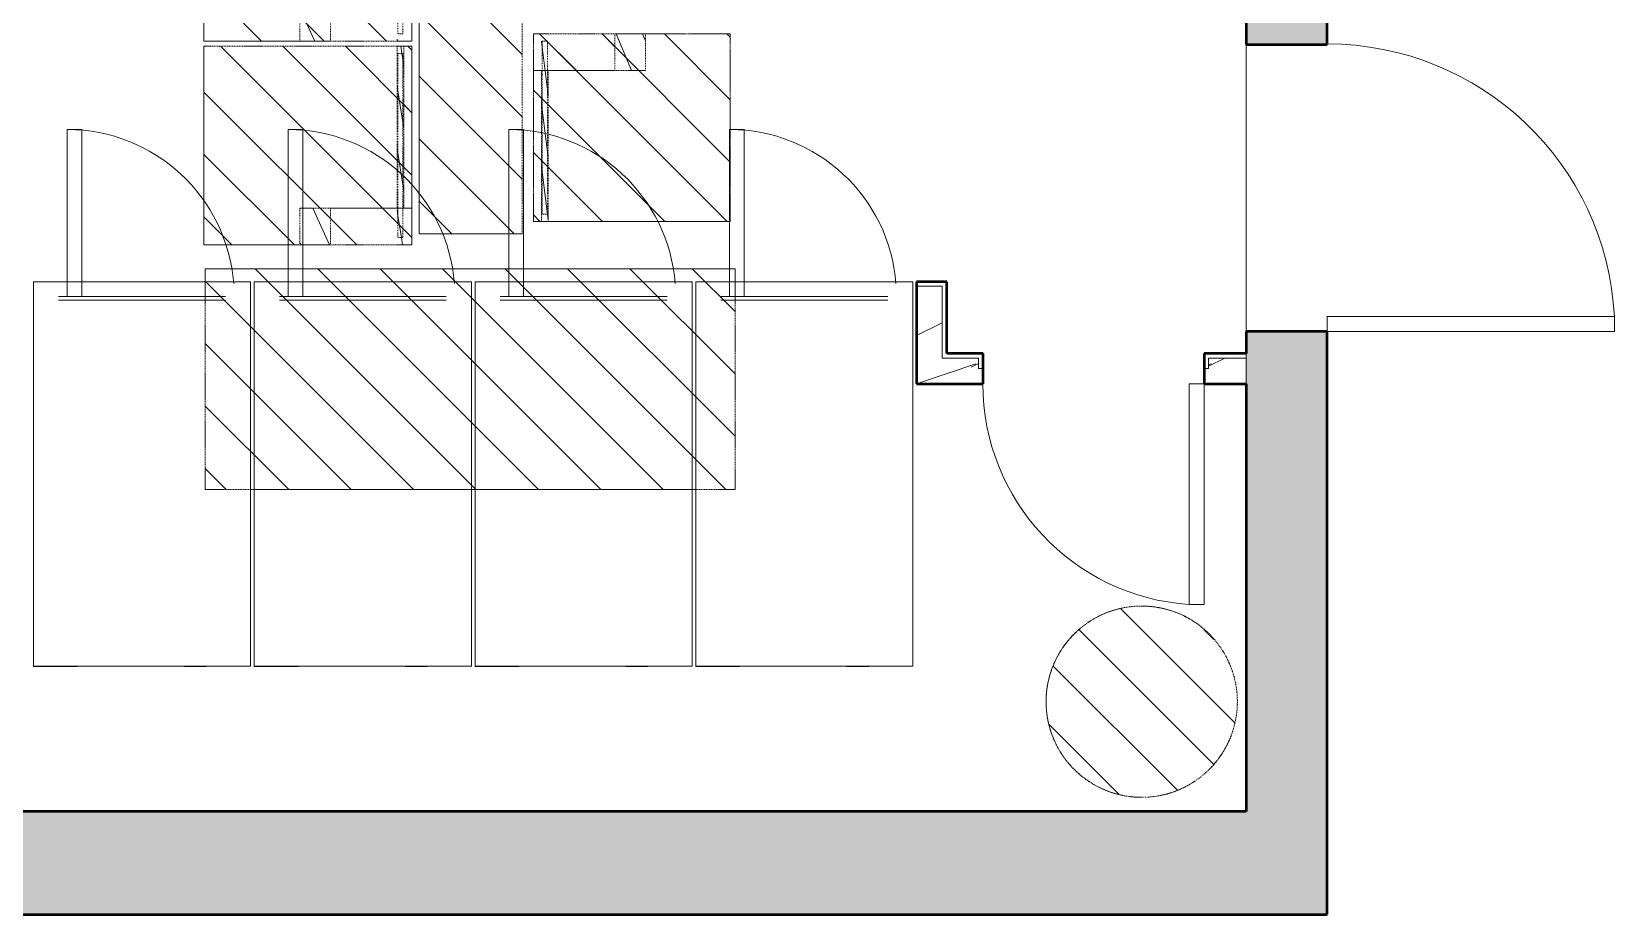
# Model space of a CAD drawing. Header units: inches. Extents: x 12491 to 15223, y 922 to 3433.
# Drawn here: x 14247.4 to 14462.5, y 1943.5 to 2063.5 of the extents above; entities that cross this region are included whole.
import ezdxf

# ---------------------------------------------------------------- set-up
doc = ezdxf.new("R2010")
doc.units = ezdxf.units.IN
doc.header["$MEASUREMENT"] = 0
doc.linetypes.add('Demolished', pattern=[0.1875, 0.125, -0.0625])
for name, color, linetype, lineweight in [('A-DOOR-1', 31, 'Continuous', 9), ('A-DOOR-3', 31, 'Continuous', 13), ('A-DOOR-4', 31, 'Continuous', 20), ('A-FLOR-1', 192, 'Continuous', 13), ('A-WALL-2', 113, 'Continuous', 50), ('A-WALL-3', 113, 'Continuous', 13), ('A-WALL-4', 1, 'Demolished', 13), ('A-WALL-5', 10, 'Demolished', 9), ('A-WALL-6', 254, 'Demolished', 9), ('A-WALL-PATT-2', 111, 'Continuous', 9), ('I-FURN-2', 254, 'Demolished', 9), ('I-FURN-3', 10, 'Demolished', 9), ('I-FURN-4', 21, 'Demolished', 9), ('I-WALL-2', 2, 'Continuous', 50), ('M-EQPM-1', 50, 'Continuous', 9), ('M-EQPM-2', 10, 'Demolished', 9), ('M-EQPM-4', 254, 'Demolished', 9)]:
    doc.layers.add(name, color=color, linetype=linetype, lineweight=lineweight)
doc.layers.add('A-WALL-PATT-3', color=135, linetype='Continuous', lineweight=13, transparency=0.4)
pattern_1 = [(225, (2052.322, -13169.916), (4.2426407, -4.2426407), [])]
pattern_2 = [(188.849, (2052.322, -299.14), (4.2430549, -0.6601445), [])]
pattern_3 = [(225, (2080.003, -13169.916), (4.2426407, -4.2426407), [])]
pattern_4 = [(188.849, (2080.003, -299.14), (4.2430549, -0.6601445), [])]
pattern_5 = [(45, (-2046.048, 13241.448), (-4.2426407, 4.2426407), [])]
pattern_6 = [(7.071, (-2046.048, 223.653), (-4.2429826, 0.52569045), [])]
pattern_7 = [(216.87, (1107.2963, 15.994), (47.98094286, 31.9870857), [7.997, -71.971]), (206.565, (1116.893, 11.196), (-15.993714, -15.9941327), [17.881, -17.881]), (198.435, (1116.8933, 3.199), (-31.9867405, -15.9938803), [10.115, -40.461])]

# ---------------------------------------------------------------- blocks, each defined once
blk = doc.blocks.new('Single-Flush1 - Existing 39_ x 83_-865413-DEMO _ NEW PLAN SUPERIMPOSED - 1ST FLOOR')
at = {"layer": 'A-DOOR-1'}
blk.add_arc((19.5, 5.5), 39.07, 92.9345, 180, dxfattribs=at)
at = {"layer": 'A-DOOR-4'}
for p, q in [((17.5, 5.5), (17.5, 44.52)), ((19.5, 44.52), (17.5, 44.52)), ((19.5, 5.5), (19.5, 44.52)), ((19.5, 5.5), (17.5, 5.5))]:
    blk.add_line(p, q, dxfattribs=at)
blk = doc.blocks.new('Table-Rectangular - 72_ x 30_-V10-DEMO _ NEW PLAN SUPERIMPOSED - 1ST FLOOR')
at = {"layer": 'I-FURN-3'}
h = blk.add_hatch(dxfattribs=at)
h.set_pattern_fill('FP_7', color=256, style=0, pattern_type=2)
h.set_pattern_definition([(135, (-13206.086, -2016.221), (-4.2426407, -4.2426407), [])])
h.paths.add_polyline_path([(0.67, -15), (36, -15), (36, 15), (-36, 15), (-36, -15), (0.17, -15)], flags=0)
at = {"layer": 'I-FURN-2'}
for p, q in [((-36, 13.24), (-36, 15)), ((-36, 15), (36, 15)), ((36, 15), (36, 13.24)), ((-36, 11.24), (-36, 10.74)), ((36, 10.74), (36, 11.24)), ((-29.33, -15), (-29.83, -15)), ((0.67, -15), (0.17, -15)), ((30.67, -15), (30.17, -15))]:
    blk.add_line(p, q, dxfattribs=at)
at = {"layer": 'I-FURN-3'}
for p, q in [((36, 15), (-36, 15)), ((-36, 15), (-36, 13.24)), ((-36, 11.24), (-36, 13.24)), ((36, 13.24), (36, 15)), ((36, 13.24), (36, 11.24)), ((-36, 10.74), (-36, 11.24)), ((36, 11.24), (36, 10.74)), ((-36, -15), (-36, 10.74)), ((36, 10.74), (36, -15)), ((-29.83, -15), (-36, -15)), ((-29.83, -15), (-29.33, -15)), ((0.17, -15), (-29.33, -15)), ((0.17, -15), (0.67, -15)), ((30.17, -15), (0.67, -15)), ((30.17, -15), (30.67, -15)), ((36, -15), (30.67, -15))]:
    blk.add_line(p, q, dxfattribs=at)
at = {"layer": 'I-FURN-4'}
for p, q in [((-36, 13.24), (-36, 11.24)), ((36, 11.24), (36, 13.24)), ((-36, 10.74), (-36, -15)), ((36, -15), (36, 10.74)), ((-36, -15), (-29.83, -15)), ((-29.33, -15), (0.17, -15)), ((0.67, -15), (30.17, -15)), ((30.67, -15), (36, -15))]:
    blk.add_line(p, q, dxfattribs=at)
blk = doc.blocks.new('_Front Washer - MAH21-907727-DEMO _ NEW PLAN SUPERIMPOSED - 1ST FLOOR')
at = {"layer": 'M-EQPM-2'}
h = blk.add_hatch(dxfattribs=at)
h.set_pattern_fill('FP_73', color=256, style=0, pattern_type=2)
h.set_pattern_definition(pattern_1)
h.paths.add_polyline_path([(12.86, 28.25), (-9.14, 28.25), (-9.14, 27.16), (12.86, 27.16)], flags=0)
h = blk.add_hatch(dxfattribs=at)
h.set_pattern_fill('FP_73', color=256, style=0, pattern_type=2)
h.set_pattern_definition(pattern_1)
h.paths.add_polyline_path([(17.86, 26.25), (17.86, 28.25), (-9.14, 28.25), (-9.14, 0), (17.86, 0), (17.86, 26.01)], flags=0)
h = blk.add_hatch(dxfattribs=at)
h.set_pattern_fill('FP_73', color=256, style=0, pattern_type=2)
h.set_pattern_definition(pattern_1)
h.paths.add_polyline_path([(17.86, 17.19), (17.86, 28.25), (12.86, 28.25), (12.86, 17.19)], flags=0)
h = blk.add_hatch(dxfattribs=at)
h.set_pattern_fill('FP_75', color=256, style=0, pattern_type=2)
h.set_pattern_definition(pattern_2)
h.paths.add_polyline_path([(17.86, 27.16), (-9.14, 27.16), (-9.14, 26.25), (17.86, 26.25)], flags=0)
h.paths.add_polyline_path([(16.86, 27.03), (16.86, 26.37), (-8.14, 26.37), (-8.14, 27.03), (12.86, 27.03)], flags=0)
h = blk.add_hatch(dxfattribs=at)
h.set_pattern_fill('FP_75', color=256, style=0, pattern_type=2)
h.set_pattern_definition(pattern_2)
h.paths.add_polyline_path([(16.86, 27.03), (-8.14, 27.03), (-8.14, 26.37), (16.86, 26.37)], flags=0)
h = blk.add_hatch(dxfattribs=at)
h.set_pattern_fill('FP_74', color=256, style=0, pattern_type=2)
h.set_pattern_definition([(204.412, (2052.322, -2717.14), (4.243138, -1.9254746), [])])
h.paths.add_polyline_path([(17.86, 17.19), (12.86, 17.19), (12.86, 13.05), (17.86, 13.05)], flags=0)
for p, q in [((-9.14, 27.16), (-9.14, 28.25)), ((-9.14, 28.25), (12.86, 28.25)), ((-9.14, 26.25), (-9.14, 28.25)), ((-9.14, 28.25), (17.86, 28.25)), ((12.86, 17.19), (12.86, 28.25)), ((17.86, 28.25), (12.86, 28.25)), ((17.86, 28.25), (17.86, 17.19)), ((17.86, 28.25), (17.86, 27.16)), ((-9.14, 26.25), (-9.14, 27.16)), ((-9.14, 27.16), (12.86, 27.16)), ((12.86, 26.25), (-9.14, 26.25)), ((-9.14, 26.25), (-9.14, 0)), ((-8.14, 26.37), (-8.14, 27.03)), ((-8.14, 27.03), (12.86, 27.03)), ((12.86, 26.37), (-8.14, 26.37)), ((17.86, 26.25), (17.86, 27.16)), ((17.86, 26.25), (17.86, 27.16)), ((17.86, 27.16), (17.86, 26.25)), ((17.86, 26.25), (17.86, 13.05)), ((12.86, 13.05), (12.86, 17.19)), ((12.86, 17.19), (17.86, 17.19)), ((17.86, 17.19), (17.86, 13.05)), ((12.86, 13.05), (17.86, 13.05)), ((17.86, 0), (17.86, 13.05)), ((-9.14, 0), (17.86, 0))]:
    blk.add_line(p, q, dxfattribs=at)
at = {"layer": 'M-EQPM-4'}
for p, q in [((-9.14, 28.25), (17.86, 28.25)), ((-9.14, 26.25), (-9.14, 28.25)), ((17.86, 28.25), (-9.14, 28.25)), ((-9.14, 28.25), (-9.14, 26.25)), ((12.86, 28.25), (12.86, 27.16)), ((17.86, 27.16), (17.86, 28.25)), ((17.86, 27.16), (17.86, 28.25)), ((-9.14, 0), (-9.14, 26.25)), ((12.86, 27.16), (12.86, 26.25)), ((12.86, 27.03), (16.86, 27.03)), ((16.86, 26.37), (12.86, 26.37)), ((12.86, 26.25), (12.86, 13.05)), ((16.86, 27.03), (16.86, 26.37)), ((17.86, 13.05), (17.86, 26.25)), ((17.86, 13.05), (17.86, 26.25)), ((17.86, 13.05), (17.86, 0)), ((17.86, 0), (-9.14, 0))]:
    blk.add_line(p, q, dxfattribs=at)
blk = doc.blocks.new('_Front Washer - MAH21-V50-DEMO _ NEW PLAN SUPERIMPOSED - 1ST FLOOR')
at = {"layer": 'M-EQPM-2'}
h = blk.add_hatch(dxfattribs=at)
h.set_pattern_fill('FP_76', color=256, style=0, pattern_type=2)
h.set_pattern_definition(pattern_3)
h.paths.add_polyline_path([(12.86, 28.25), (-9.14, 28.25), (-9.14, 27.16), (12.86, 27.16)], flags=0)
h = blk.add_hatch(dxfattribs=at)
h.set_pattern_fill('FP_76', color=256, style=0, pattern_type=2)
h.set_pattern_definition(pattern_3)
h.paths.add_polyline_path([(17.86, 26.37), (17.86, 28.25), (-9.14, 28.25), (-9.14, 0), (17.86, 0), (17.86, 26.25)], flags=0)
h = blk.add_hatch(dxfattribs=at)
h.set_pattern_fill('FP_76', color=256, style=0, pattern_type=2)
h.set_pattern_definition(pattern_3)
h.paths.add_polyline_path([(17.86, 28.25), (12.86, 28.25), (12.86, 17.19), (17.86, 17.19), (17.86, 26.01)], flags=0)
h = blk.add_hatch(dxfattribs=at)
h.set_pattern_fill('FP_78', color=256, style=0, pattern_type=2)
h.set_pattern_definition(pattern_4)
h.paths.add_polyline_path([(17.86, 26.25), (17.86, 27.16), (-9.14, 27.16), (-9.14, 26.25), (12.86, 26.25)], flags=0)
h.paths.add_polyline_path([(16.86, 27.03), (16.86, 26.37), (-8.14, 26.37), (-8.14, 27.03), (12.86, 27.03)], flags=0)
h = blk.add_hatch(dxfattribs=at)
h.set_pattern_fill('FP_78', color=256, style=0, pattern_type=2)
h.set_pattern_definition(pattern_4)
h.paths.add_polyline_path([(16.86, 27.03), (-8.14, 27.03), (-8.14, 26.37), (16.86, 26.37)], flags=0)
h = blk.add_hatch(dxfattribs=at)
h.set_pattern_fill('FP_77', color=256, style=0, pattern_type=2)
h.set_pattern_definition([(204.412, (2080.003, -2717.14), (4.243138, -1.9254746), [])])
h.paths.add_polyline_path([(17.86, 17.19), (12.86, 17.19), (12.86, 13.05), (17.86, 13.05)], flags=0)
for p, q in [((-9.14, 27.16), (-9.14, 28.25)), ((-9.14, 28.25), (12.86, 28.25)), ((-9.14, 26.25), (-9.14, 28.25)), ((-9.14, 28.25), (17.86, 28.25)), ((12.86, 17.19), (12.86, 28.25)), ((17.86, 28.25), (12.86, 28.25)), ((17.86, 28.25), (17.86, 17.19)), ((17.86, 28.25), (17.86, 27.16)), ((-9.14, 26.25), (-9.14, 27.16)), ((-9.14, 27.16), (12.86, 27.16)), ((12.86, 26.25), (-9.14, 26.25)), ((-9.14, 26.25), (-9.14, 0)), ((-8.14, 26.37), (-8.14, 27.03)), ((-8.14, 27.03), (12.86, 27.03)), ((12.86, 26.37), (-8.14, 26.37)), ((17.86, 26.25), (17.86, 27.16)), ((17.86, 26.25), (17.86, 27.16)), ((17.86, 27.16), (17.86, 26.25)), ((17.86, 26.25), (17.86, 13.05)), ((12.86, 13.05), (12.86, 17.19)), ((12.86, 17.19), (17.86, 17.19)), ((17.86, 17.19), (17.86, 13.05)), ((12.86, 13.05), (17.86, 13.05)), ((17.86, 0), (17.86, 13.05)), ((-9.14, 0), (17.86, 0))]:
    blk.add_line(p, q, dxfattribs=at)
at = {"layer": 'M-EQPM-4'}
for p, q in [((-9.14, 28.25), (17.86, 28.25)), ((-9.14, 26.25), (-9.14, 28.25)), ((17.86, 28.25), (-9.14, 28.25)), ((-9.14, 28.25), (-9.14, 26.25)), ((12.86, 28.25), (12.86, 27.16)), ((17.86, 27.16), (17.86, 28.25)), ((17.86, 27.16), (17.86, 28.25)), ((-9.14, 0), (-9.14, 26.25)), ((12.86, 27.16), (12.86, 26.25)), ((12.86, 27.03), (16.86, 27.03)), ((16.86, 26.37), (12.86, 26.37)), ((12.86, 26.25), (12.86, 13.05)), ((16.86, 27.03), (16.86, 26.37)), ((17.86, 13.05), (17.86, 26.25)), ((17.86, 13.05), (17.86, 26.25)), ((17.86, 13.05), (17.86, 0)), ((17.86, 0), (-9.14, 0))]:
    blk.add_line(p, q, dxfattribs=at)
blk = doc.blocks.new('_Front Washer - MAT12-V61-DEMO _ NEW PLAN SUPERIMPOSED - 1ST FLOOR')
at = {"layer": 'M-EQPM-2'}
h = blk.add_hatch(dxfattribs=at)
h.set_pattern_fill('FP_89', color=256, style=0, pattern_type=2)
h.set_pattern_definition(pattern_5)
h.paths.add_polyline_path([(-8.39, 26.75), (-8.39, 25.66), (12.11, 25.66), (12.11, 26.75), (-4.58, 26.75)], flags=0)
h = blk.add_hatch(dxfattribs=at)
h.set_pattern_fill('FP_89', color=256, style=0, pattern_type=2)
h.set_pattern_definition(pattern_5)
h.paths.add_polyline_path([(-8.39, 0), (17.11, 0), (17.11, 26.75), (-8.39, 26.75), (-8.39, 19.24)], flags=0)
h = blk.add_hatch(dxfattribs=at)
h.set_pattern_fill('FP_89', color=256, style=0, pattern_type=2)
h.set_pattern_definition(pattern_5)
h.paths.add_polyline_path([(12.11, 15.69), (17.11, 15.69), (17.11, 26.75), (12.11, 26.75), (12.11, 19.24)], flags=0)
h = blk.add_hatch(dxfattribs=at)
h.set_pattern_fill('FP_91', color=256, style=0, pattern_type=2)
h.set_pattern_definition(pattern_6)
h.paths.add_polyline_path([(-8.39, 24.75), (17.11, 24.75), (17.11, 25.66), (-8.39, 25.66)], flags=0)
h.paths.add_polyline_path([(-7.39, 24.84), (-7.39, 25.56), (16.11, 25.56), (16.11, 24.84), (-4.58, 24.84)], flags=0)
h = blk.add_hatch(dxfattribs=at)
h.set_pattern_fill('FP_91', color=256, style=0, pattern_type=2)
h.set_pattern_definition(pattern_6)
h.paths.add_polyline_path([(-7.39, 24.84), (16.11, 24.84), (16.11, 25.56), (-7.39, 25.56)], flags=0)
h = blk.add_hatch(dxfattribs=at)
h.set_pattern_fill('FP_90', color=256, style=0, pattern_type=2)
h.set_pattern_definition([(22.91, (-2046.048, 2360.706), (-4.2425945, 1.792847), [])])
h.paths.add_polyline_path([(12.11, 11.55), (17.11, 11.55), (17.11, 15.69), (12.11, 15.69)], flags=0)
for p, q in [((-8.39, 25.66), (-8.39, 26.75)), ((-8.39, 26.75), (12.11, 26.75)), ((-8.39, 24.75), (-8.39, 26.75)), ((-8.39, 26.75), (17.11, 26.75)), ((12.11, 15.69), (12.11, 26.75)), ((17.11, 26.75), (12.11, 26.75)), ((17.11, 26.75), (17.11, 15.69)), ((17.11, 26.75), (17.11, 25.66)), ((-8.39, 24.75), (-8.39, 25.66)), ((-8.39, 25.66), (12.11, 25.66)), ((12.11, 24.75), (-8.39, 24.75)), ((-8.39, 24.75), (-8.39, 0)), ((-7.39, 24.84), (-7.39, 25.56)), ((-7.39, 25.56), (12.11, 25.56)), ((12.11, 24.84), (-7.39, 24.84)), ((17.11, 24.75), (17.11, 25.66)), ((17.11, 24.75), (17.11, 25.66)), ((17.11, 25.66), (17.11, 24.75)), ((17.11, 24.75), (17.11, 11.55)), ((12.11, 11.55), (12.11, 15.69)), ((12.11, 15.69), (17.11, 15.69)), ((17.11, 15.69), (17.11, 11.55)), ((12.11, 11.55), (17.11, 11.55)), ((17.11, 0), (17.11, 11.55)), ((-8.39, 0), (17.11, 0))]:
    blk.add_line(p, q, dxfattribs=at)
at = {"layer": 'M-EQPM-4'}
for p, q in [((-8.39, 26.75), (17.11, 26.75)), ((-8.39, 24.75), (-8.39, 26.75)), ((17.11, 26.75), (-8.39, 26.75)), ((-8.39, 26.75), (-8.39, 24.75)), ((12.11, 26.75), (12.11, 25.66)), ((17.11, 25.66), (17.11, 26.75)), ((17.11, 25.66), (17.11, 26.75)), ((-8.39, 0), (-8.39, 24.75)), ((12.11, 25.66), (12.11, 24.75)), ((12.11, 25.56), (16.11, 25.56)), ((16.11, 24.84), (12.11, 24.84)), ((12.11, 24.75), (12.11, 11.55)), ((16.11, 25.56), (16.11, 24.84)), ((17.11, 11.55), (17.11, 24.75)), ((17.11, 11.55), (17.11, 24.75)), ((17.11, 11.55), (17.11, 0)), ((17.11, 0), (-8.39, 0))]:
    blk.add_line(p, q, dxfattribs=at)
blk = doc.blocks.new('Trash - Trash-909034-DEMO _ NEW PLAN SUPERIMPOSED - 1ST FLOOR')
at = {"layer": 'I-FURN-3'}
h = blk.add_hatch(dxfattribs=at)
h.set_pattern_fill('FP_101', color=256, style=0, pattern_type=2)
h.set_pattern_definition([(225, (1972.372, -13297.351), (4.2426407, -4.2426407), [])])
h.paths.add_polyline_path([(13, 0), (12.75, 2.54), (12.01, 4.97), (10.81, 7.22), (9.19, 9.19), (7.22, 10.81), (4.97, 12.01), (2.54, 12.75), (0, 13), (-2.54, 12.75), (-4.97, 12.01), (-7.22, 10.81), (-9.19, 9.19), (-10.81, 7.22), (-12.01, 4.97), (-12.75, 2.54), (-13, 0), (-12.75, -2.54), (-12.01, -4.97), (-10.81, -7.22), (-9.19, -9.19), (-7.22, -10.81), (-4.97, -12.01), (-2.54, -12.75), (0, -13), (2.54, -12.75), (4.97, -12.01), (7.22, -10.81), (9.19, -9.19), (10.81, -7.22), (12.01, -4.97), (12.75, -2.54)], flags=0)
at = {"layer": 'I-FURN-2'}
for start, end in [(67.5, 101.25), (101.25, 135), (45, 67.5), (135, 146.25), (33.75, 45), (146.25, 180), (22.5, 33.75), (11.25, 22.5), (0, 11.25), (180, 191.25), (337.5, 360), (191.25, 225), (315, 337.5), (225, 292.5), (303.75, 315), (292.5, 303.75)]:
    blk.add_arc((0, 0), 13, start, end, dxfattribs=at)
at = {"layer": 'I-FURN-3'}
for start, end in [(360, 180), (180, 360)]:
    blk.add_arc((0, 0), 13, start, end, dxfattribs=at)
blk = doc.blocks.new('_Stacked Dryer - D3-880943-DEMO _ NEW PLAN SUPERIMPOSED - 1ST FLOOR')
at = {"layer": 'M-EQPM-1'}
for p, q in [((19.11, 52.25), (-10.39, 52.25)), ((-10.39, 52.25), (-10.39, 0)), ((-10.39, 0), (-10.39, 52.25)), ((-10.39, 52.25), (-4.39, 52.25)), ((-1.39, 52.31), (-4.39, 52.31)), ((-4.39, 52.31), (-1.39, 52.31)), ((-4.39, 52.31), (-4.39, 52.25)), ((-4.39, 52.31), (-4.39, 52.25)), ((-1.39, 52.25), (-4.39, 52.25)), ((-4.39, 52.25), (-1.39, 52.25)), ((-4.39, 52.25), (-1.39, 52.25)), ((-1.39, 52.25), (-1.39, 52.31)), ((-1.39, 52.31), (-1.39, 52.25)), ((-1.39, 52.25), (13.11, 52.25)), ((19.11, 52.31), (13.11, 52.31)), ((13.11, 52.31), (19.11, 52.31)), ((13.11, 52.31), (13.11, 52.25)), ((13.11, 52.31), (13.11, 52.25)), ((19.11, 52.25), (13.11, 52.25)), ((13.11, 52.25), (19.11, 52.25)), ((13.11, 52.25), (19.11, 52.25)), ((19.11, 52.25), (19.11, 52.31)), ((19.11, 52.31), (19.11, 52.25)), ((19.11, 0), (19.11, 52.25)), ((19.11, 52.25), (19.11, 28.24)), ((19.11, 28.24), (19.11, 0)), ((15.45, 2.5), (-6.98, 2.5)), ((-6.98, 2.5), (15.7, 2.5)), ((15.7, 2.5), (15.45, 2.5)), ((-10.39, 0), (19.11, 0)), ((13.78, 0), (-10.39, 0)), ((18.99, 0), (-10.26, 0)), ((-7.26, 0), (15.99, 0)), ((15.7, 2), (-6.98, 2)), ((-6.98, 2), (0.86, 2)), ((-4.94, 0), (-3.63, 0)), ((13.67, 0), (-4.94, 0)), ((3.3, 0), (-4.94, 0)), ((-3.63, 0), (-2.33, 0)), ((0.86, 2), (15.7, 2)), ((1.22, 0), (3.3, 0)), ((3.3, 0), (5.42, 0)), ((13.67, 0), (3.3, 0)), ((5.42, 0), (7.5, 0)), ((7.5, 0), (13.67, 0)), ((12.52, 2), (12.52, -20.68)), ((19.11, 0), (13.78, 0)), ((14.52, -20.68), (14.52, 2)), ((-10.39, 0), (13.78, 0)), ((-10.26, 0), (-7.26, 0)), ((-4.94, 0), (13.67, 0)), ((13.66, 0), (-4.94, 0)), ((-4.94, 0), (13.66, 0)), ((-2.33, 0), (-0.69, 0)), ((-0.69, 0), (1.22, 0)), ((13.78, 0), (19.11, 0)), ((15.99, 0), (18.99, 0)), ((12.52, -20.68), (14.52, -20.68))]:
    blk.add_line(p, q, dxfattribs=at)
blk.add_arc((14.52, 2), 22.68, 184.3791, 270, dxfattribs=at)
blk = doc.blocks.new('_Stacked Dryer - D3-V167-DEMO _ NEW PLAN SUPERIMPOSED - 1ST FLOOR')
at = {"layer": 'M-EQPM-1'}
for p, q in [((19.11, 52.25), (-10.39, 52.25)), ((-10.39, 52.25), (-10.39, 0)), ((-10.39, 28.24), (-10.39, 52.25)), ((-10.39, 52.25), (-4.39, 52.25)), ((-1.39, 52.31), (-4.39, 52.31)), ((-4.39, 52.31), (-1.39, 52.31)), ((-4.39, 52.31), (-4.39, 52.25)), ((-4.39, 52.31), (-4.39, 52.25)), ((-1.39, 52.25), (-4.39, 52.25)), ((-4.39, 52.25), (-1.39, 52.25)), ((-4.39, 52.25), (-1.39, 52.25)), ((-1.39, 52.25), (-1.39, 52.31)), ((-1.39, 52.31), (-1.39, 52.25)), ((-1.39, 52.25), (13.11, 52.25)), ((19.11, 52.31), (13.11, 52.31)), ((13.11, 52.31), (19.11, 52.31)), ((13.11, 52.31), (13.11, 52.25)), ((13.11, 52.31), (13.11, 52.25)), ((19.11, 52.25), (13.11, 52.25)), ((13.11, 52.25), (19.11, 52.25)), ((13.11, 52.25), (19.11, 52.25)), ((19.11, 52.25), (19.11, 52.31)), ((19.11, 52.31), (19.11, 52.25)), ((19.11, 0), (19.11, 52.25)), ((19.11, 52.25), (19.11, 28.24)), ((-10.39, 0), (-10.39, 28.24)), ((19.11, 28.24), (19.11, 0)), ((-6.73, 2.5), (-6.98, 2.5)), ((-6.98, 2.5), (-6.73, 2.5)), ((-6, 2.5), (-6.73, 2.5)), ((-6.73, 2.5), (-3.23, 2.5)), ((-4.81, 2.5), (-6, 2.5)), ((-3.23, 2.5), (-4.81, 2.5)), ((-1.31, 2.5), (-3.23, 2.5)), ((-3.23, 2.5), (-1.31, 2.5)), ((0.86, 2.5), (-1.31, 2.5)), ((-1.31, 2.5), (7.86, 2.5)), ((3.17, 2.5), (0.86, 2.5)), ((5.55, 2.5), (3.17, 2.5)), ((15.7, 2.5), (5.55, 2.5)), ((7.86, 2.5), (15.45, 2.5)), ((15.45, 2.5), (15.7, 2.5)), ((-10.39, 0), (19.11, 0)), ((19.11, 0), (-10.39, 0)), ((18.99, 0), (-10.26, 0)), ((-7.26, 0), (15.99, 0)), ((10.03, 2), (-6.98, 2)), ((-6.98, 2), (-1.31, 2)), ((-4.94, 0), (13.67, 0)), ((13.67, 0), (-4.94, 0)), ((-4.51, 0), (-4.94, 0)), ((9.41, 0), (-4.52, 0)), ((-0.67, 0), (-4.51, 0)), ((-1.31, 2), (0.86, 2)), ((7.49, 0), (-0.67, 0)), ((0.86, 2), (5.55, 2)), ((5.55, 2), (10.03, 2)), ((13.66, 0), (7.49, 0)), ((13.67, 0), (9.41, 0)), ((15.7, 2), (10.03, 2)), ((10.03, 2), (13.53, 2)), ((12.52, 2), (12.52, -20.68)), ((13.53, 2), (14.72, 2)), ((14.52, -20.68), (14.52, 2)), ((14.72, 2), (15.7, 2)), ((-10.39, 0), (19.11, 0)), ((-10.26, 0), (-7.26, 0)), ((-4.52, 0), (-4.94, 0)), ((-4.94, 0), (13.67, 0)), ((-4.94, 0), (13.66, 0)), ((15.99, 0), (18.99, 0)), ((12.52, -20.68), (14.52, -20.68))]:
    blk.add_line(p, q, dxfattribs=at)
blk.add_arc((14.52, 2), 22.68, 184.3791, 270, dxfattribs=at)
blk = doc.blocks.new('_Stacked Dryer - D3-V168-DEMO _ NEW PLAN SUPERIMPOSED - 1ST FLOOR')
at = {"layer": 'M-EQPM-1'}
for p, q in [((19.11, 52.25), (-10.39, 52.25)), ((-10.39, 52.25), (-10.39, 0)), ((-10.39, 28.24), (-10.39, 52.25)), ((-10.39, 52.25), (-4.39, 52.25)), ((-1.39, 52.31), (-4.39, 52.31)), ((-4.39, 52.31), (-1.39, 52.31)), ((-4.39, 52.31), (-4.39, 52.25)), ((-4.39, 52.31), (-4.39, 52.25)), ((-1.39, 52.25), (-4.39, 52.25)), ((-4.39, 52.25), (-1.39, 52.25)), ((-4.39, 52.25), (-1.39, 52.25)), ((-1.39, 52.25), (-1.39, 52.31)), ((-1.39, 52.31), (-1.39, 52.25)), ((-1.39, 52.25), (13.11, 52.25)), ((19.11, 52.31), (13.11, 52.31)), ((13.11, 52.31), (19.11, 52.31)), ((13.11, 52.31), (13.11, 52.25)), ((13.11, 52.31), (13.11, 52.25)), ((19.11, 52.25), (13.11, 52.25)), ((13.11, 52.25), (19.11, 52.25)), ((13.11, 52.25), (19.11, 52.25)), ((19.11, 52.25), (19.11, 52.31)), ((19.11, 52.31), (19.11, 52.25)), ((19.11, 0), (19.11, 52.25)), ((19.11, 52.25), (19.11, 28.24)), ((-10.39, 0), (-10.39, 28.24)), ((19.11, 28.24), (19.11, 0)), ((7.86, 2.5), (-6.98, 2.5)), ((-6.98, 2.5), (-6, 2.5)), ((-6, 2.5), (-4.81, 2.5)), ((-4.81, 2.5), (-3.23, 2.5)), ((-3.23, 2.5), (-1.31, 2.5)), ((-1.31, 2.5), (0.86, 2.5)), ((0.86, 2.5), (15.7, 2.5)), ((10.03, 2.5), (7.86, 2.5)), ((13.53, 2.5), (10.03, 2.5)), ((14.72, 2.5), (13.53, 2.5)), ((15.7, 2.5), (14.72, 2.5)), ((-10.39, 0), (19.11, 0)), ((19.11, 0), (-10.39, 0)), ((18.99, 0), (-10.26, 0)), ((-7.26, 0), (15.99, 0)), ((-6, 2), (-6.98, 2)), ((-6.98, 2), (-6.73, 2)), ((-6.73, 2), (-6, 2)), ((15.7, 2), (-6, 2)), ((-6, 2), (-4.81, 2)), ((-4.94, 0), (-3.63, 0)), ((13.67, 0), (-4.94, 0)), ((-4.51, 0), (-4.94, 0)), ((-4.81, 2), (-3.23, 2)), ((-3.62, 0), (-4.51, 0)), ((-3.63, 0), (-2.33, 0)), ((-3.23, 2), (3.17, 2)), ((1.22, 0), (3.3, 0)), ((3.17, 2), (11.95, 2)), ((3.3, 0), (9.41, 0)), ((7.49, 0), (5.42, 0)), ((13.66, 0), (7.49, 0)), ((9.41, 0), (11.05, 0)), ((11.05, 0), (13.67, 0)), ((11.95, 2), (15.45, 2)), ((12.52, 2), (12.52, -20.68)), ((14.52, -20.68), (14.52, 2)), ((15.45, 2), (15.7, 2)), ((-10.39, 0), (19.11, 0)), ((-10.26, 0), (-7.26, 0)), ((11.05, 0), (-4.94, 0)), ((-4.94, 0), (13.67, 0)), ((-4.94, 0), (13.66, 0)), ((3.3, 0), (-3.62, 0)), ((-2.33, 0), (1.22, 0)), ((5.42, 0), (3.3, 0)), ((13.67, 0), (11.05, 0)), ((15.99, 0), (18.99, 0)), ((12.52, -20.68), (14.52, -20.68))]:
    blk.add_line(p, q, dxfattribs=at)
blk.add_arc((14.52, 2), 22.68, 184.3791, 270, dxfattribs=at)
blk = doc.blocks.new('_Stacked Dryer - D3-V169-DEMO _ NEW PLAN SUPERIMPOSED - 1ST FLOOR')
at = {"layer": 'M-EQPM-1'}
for p, q in [((19.11, 52.25), (-10.39, 52.25)), ((-10.39, 52.25), (-10.39, 0)), ((-10.39, 28.24), (-10.39, 52.25)), ((-10.39, 52.25), (-4.39, 52.25)), ((-1.39, 52.31), (-4.39, 52.31)), ((-4.39, 52.31), (-1.39, 52.31)), ((-4.39, 52.31), (-4.39, 52.25)), ((-4.39, 52.31), (-4.39, 52.25)), ((-1.39, 52.25), (-4.39, 52.25)), ((-4.39, 52.25), (-1.39, 52.25)), ((-4.39, 52.25), (-1.39, 52.25)), ((-1.39, 52.25), (-1.39, 52.31)), ((-1.39, 52.31), (-1.39, 52.25)), ((-1.39, 52.25), (13.11, 52.25)), ((19.11, 52.31), (13.11, 52.31)), ((13.11, 52.31), (19.11, 52.31)), ((13.11, 52.31), (13.11, 52.25)), ((13.11, 52.31), (13.11, 52.25)), ((19.11, 52.25), (13.11, 52.25)), ((13.11, 52.25), (19.11, 52.25)), ((13.11, 52.25), (19.11, 52.25)), ((19.11, 52.25), (19.11, 52.31)), ((19.11, 52.31), (19.11, 52.25)), ((19.11, 0), (19.11, 52.25)), ((19.11, 52.25), (19.11, 0)), ((-10.39, 0), (-10.39, 28.24)), ((-6.73, 2.5), (-6.98, 2.5)), ((-6.98, 2.5), (-6, 2.5)), ((-6, 2.5), (-6.73, 2.5)), ((-3.23, 2.5), (-6, 2.5)), ((-6, 2.5), (-4.81, 2.5)), ((-4.81, 2.5), (-3.23, 2.5)), ((-1.31, 2.5), (-3.23, 2.5)), ((-3.23, 2.5), (-1.31, 2.5)), ((15.7, 2.5), (-1.31, 2.5)), ((-1.31, 2.5), (0.86, 2.5)), ((0.86, 2.5), (5.55, 2.5)), ((5.55, 2.5), (15.7, 2.5)), ((-10.39, 0), (19.11, 0)), ((-4.22, 0), (-10.39, 0)), ((18.99, 0), (-10.26, 0)), ((-7.26, 0), (15.99, 0)), ((15.7, 2), (-6.98, 2)), ((-6.98, 2), (14.72, 2)), ((-4.94, 0), (13.67, 0)), ((13.67, 0), (-4.94, 0)), ((-3.63, 0), (-4.94, 0)), ((-4.27, 0), (-4.94, 0)), ((-3.62, 0), (-4.27, 0)), ((19.11, 0), (-4.22, 0)), ((-2.33, 0), (-3.63, 0)), ((1.23, 0), (-3.62, 0)), ((3.3, 0), (1.23, 0)), ((12.52, 2), (12.52, -20.68)), ((14.52, -20.68), (14.52, 2)), ((14.72, 2), (15.45, 2)), ((15.45, 2), (15.7, 2)), ((-10.39, 0), (-4.22, 0)), ((-10.26, 0), (-7.26, 0)), ((-4.94, 0), (13.67, 0)), ((-4.94, 0), (-4.22, 0)), ((-4.22, 0), (13.66, 0)), ((-4.22, 0), (19.11, 0)), ((-0.69, 0), (-2.33, 0)), ((13.67, 0), (-0.69, 0)), ((5.42, 0), (3.3, 0)), ((13.66, 0), (5.42, 0)), ((15.99, 0), (18.99, 0)), ((12.52, -20.68), (14.52, -20.68))]:
    blk.add_line(p, q, dxfattribs=at)
blk.add_arc((14.52, 2), 22.68, 184.3791, 270, dxfattribs=at)
blk = doc.blocks.new('Single-Flush - DRYER DOOR-954818-DEMO _ NEW PLAN SUPERIMPOSED - 1ST FLOOR')
at = {"layer": 'A-DOOR-1'}
blk.add_arc((15, -2.0625), 30.0666, 180, 266.185925, dxfattribs=at)
at = {"layer": 'A-DOOR-4'}
for p, q in [((13, -2.0625), (13, -32.0625)), ((15, -2.0625), (13, -2.0625)), ((15, -2.0625), (15, -32.0625)), ((15, -32.0625), (13, -32.0625))]:
    blk.add_line(p, q, dxfattribs=at)

msp = doc.modelspace()

# ---------------------------------------------------------------- hatches: boundary and pattern name
at = {"layer": 'A-WALL-4'}
h = msp.add_hatch(dxfattribs=at)
h.set_pattern_fill('FP_3', color=256, style=0, pattern_type=2)
h.set_pattern_definition([(135, (1100.899, 0), (-4.2426407, -4.2426407), [])])
h.paths.add_polyline_path([(14300.061, 2035.975), (14314.061, 2035.975), (14314.061, 2087.975), (14300.061, 2087.975), (14300.061, 2041.464)], flags=0)
at = {"layer": 'A-WALL-PATT-2'}
h = msp.add_hatch(dxfattribs=at)
h.set_pattern_fill('FP_128', color=256, style=0, pattern_type=2)
h.set_pattern_definition(pattern_7)
h.paths.add_polyline_path([(14367.653, 2019.088), (14371.153, 2019.088), (14371.153, 2028.838), (14367.653, 2028.838), (14367.653, 2019.713)], flags=0)
h = msp.add_hatch(dxfattribs=at)
h.set_pattern_fill('FP_128', color=256, style=0, pattern_type=2)
h.set_pattern_definition(pattern_7)
h.paths.add_polyline_path([(14412.462, 2015.588), (14412.462, 2019.088), (14407.34, 2019.088), (14407.34, 2017.65), (14406.715, 2017.65), (14406.715, 2015.588)], flags=0)
h.paths.add_polyline_path([(14367.653, 2015.588), (14376.715, 2015.588), (14376.715, 2017.65), (14376.09, 2017.65), (14376.09, 2019.088), (14367.653, 2019.088), (14367.653, 2017.65)], flags=0)
at = {"layer": 'A-WALL-PATT-3'}
h = msp.add_hatch(color=256, dxfattribs=at)
h.paths.add_polyline_path([(14412.462, 1943.463), (14423.462, 1943.463), (14423.462, 2022.713), (14412.462, 2022.713), (14412.462, 1957.463)], flags=0)
h.paths.add_polyline_path([(14412.462, 2061.713), (14423.462, 2061.713), (14423.462, 2432.213), (14412.462, 2432.213), (14412.462, 2078.963)], flags=0)
msp.add_hatch(color=256, dxfattribs=at).paths.add_polyline_path([(13716.962, 1943.463), (14412.462, 1943.463), (14412.462, 1957.463), (13716.962, 1957.463)], flags=0)

# ---------------------------------------------------------------- linework, layer by layer
at = {"layer": 'A-FLOR-1'}
msp.add_line((14412.462, 2061.713), (14412.462, 2015.588), dxfattribs=at)
at = {"layer": 'A-WALL-2'}
for p, q in [((14423.462, 2061.713), (14423.462, 2432.213)), ((14412.462, 2276.463), (14412.462, 2061.713)), ((14412.462, 2061.713), (14423.462, 2061.713)), ((14423.462, 2022.713), (14412.462, 2022.713)), ((14412.462, 2022.713), (14412.462, 2019.713)), ((14423.462, 1943.463), (14423.462, 2022.713)), ((14412.462, 2015.588), (14412.462, 1957.463)), ((14412.462, 1957.463), (13932.153, 1957.463)), ((13716.962, 1943.463), (14423.462, 1943.463))]:
    msp.add_line(p, q, dxfattribs=at)
at = {"layer": 'A-WALL-3'}
for p, q in [((14371.153, 2028.838), (14367.653, 2028.838)), ((14371.153, 2028.838), (14371.153, 2019.088)), ((14376.09, 2019.088), (14371.153, 2019.088)), ((14376.09, 2017.65), (14376.09, 2019.088)), ((14376.09, 2017.65), (14376.715, 2017.65)), ((14406.715, 2017.65), (14407.34, 2017.65)), ((14412.462, 2019.088), (14407.34, 2019.088)), ((14407.34, 2019.088), (14407.34, 2017.65))]:
    msp.add_line(p, q, dxfattribs=at)
at = {"layer": 'A-WALL-5'}
for q in [(14300.061, 2087.975), (14314.061, 2035.975)]:
    msp.add_line((14300.061, 2035.975), q, dxfattribs=at)
at = {"layer": 'A-WALL-6'}
for p, q in [((14314.061, 2035.975), (14314.061, 2208.975)), ((14314.061, 2035.975), (14314.061, 2087.975)), ((14300.061, 2080.798), (14300.061, 2035.975)), ((14314.061, 2035.975), (14300.061, 2035.975))]:
    msp.add_line(p, q, dxfattribs=at)
at = {"layer": 'I-WALL-2'}
for p, q in [((14371.778, 2029.463), (14367.653, 2029.463)), ((14367.653, 2029.463), (14367.653, 2015.588)), ((14371.778, 2019.713), (14371.778, 2029.463)), ((14376.715, 2019.713), (14371.778, 2019.713)), ((14376.715, 2015.588), (14376.715, 2019.713)), ((14412.462, 2019.713), (14406.715, 2019.713)), ((14406.715, 2019.713), (14406.715, 2015.588)), ((14367.653, 2015.588), (14376.715, 2015.588)), ((14406.715, 2015.588), (14412.462, 2015.588))]:
    msp.add_line(p, q, dxfattribs=at)

# ---------------------------------------------------------------- block references
at = {"layer": 'A-DOOR-3', "rotation": 270.0000000000003}
msp.add_blockref('Single-Flush1 - Existing 39_ x 83_-865413-DEMO _ NEW PLAN SUPERIMPOSED - 1ST FLOOR', (14417.962, 2042.213), dxfattribs=at)
at = {"layer": 'A-DOOR-3'}
msp.add_blockref('Single-Flush - DRYER DOOR-954818-DEMO _ NEW PLAN SUPERIMPOSED - 1ST FLOOR', (14391.715, 2017.65), dxfattribs=at)
at = {"layer": 'I-FURN-2'}
msp.add_blockref('Table-Rectangular - 72_ x 30_-V10-DEMO _ NEW PLAN SUPERIMPOSED - 1ST FLOOR', (14306.986, 2016.221), dxfattribs=at)
at = {"layer": 'I-FURN-2', "rotation": 270.0000000000001}
msp.add_blockref('Trash - Trash-909034-DEMO _ NEW PLAN SUPERIMPOSED - 1ST FLOOR', (14398.25, 1972.372), dxfattribs=at)
at = {"layer": 'M-EQPM-1', "rotation": 180}
for name, p in [('_Stacked Dryer - D3-V169-DEMO _ NEW PLAN SUPERIMPOSED - 1ST FLOOR', (14266.763, 2029.463)), ('_Stacked Dryer - D3-V168-DEMO _ NEW PLAN SUPERIMPOSED - 1ST FLOOR', (14296.763, 2029.463)), ('_Stacked Dryer - D3-V167-DEMO _ NEW PLAN SUPERIMPOSED - 1ST FLOOR', (14326.763, 2029.463)), ('_Stacked Dryer - D3-880943-DEMO _ NEW PLAN SUPERIMPOSED - 1ST FLOOR', (14356.763, 2029.463))]:
    msp.add_blockref(name, p, dxfattribs=at)
at = {"layer": 'M-EQPM-4'}
for name, p, rotation in [('_Front Washer - MAH21-V50-DEMO _ NEW PLAN SUPERIMPOSED - 1ST FLOOR', (14270.815, 2080.003), 269.9999999999993), ('_Front Washer - MAT12-V61-DEMO _ NEW PLAN SUPERIMPOSED - 1ST FLOOR', (14342.347, 2046.048), 89.99999999999912), ('_Front Washer - MAH21-907727-DEMO _ NEW PLAN SUPERIMPOSED - 1ST FLOOR', (14270.815, 2052.322), 269.9999999999993)]:
    msp.add_blockref(name, p, dxfattribs=dict(at, rotation=rotation))

doc.saveas('drawing.dxf')
